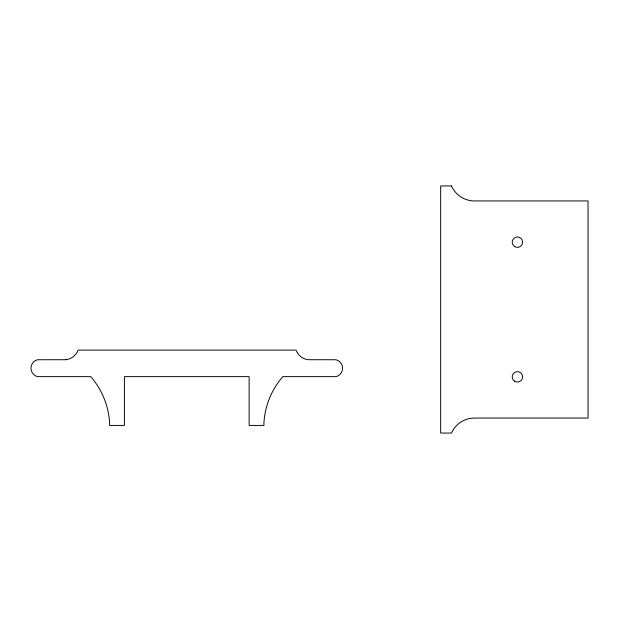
<?xml version="1.0" encoding="UTF-8"?>
<svg xmlns="http://www.w3.org/2000/svg" width="619" height="619" viewBox="0 0 619 619"><rect width="100%" height="100%" fill="white"/><g stroke="black" fill="none" stroke-linecap="round" stroke-linejoin="round"><path stroke-width="0.93" d="M65.916 359.716L37.45 359.755A8.736 8.736 0 0 0 37.45 376.638L90.73 376.638A77.367 77.367 0 0 1 109.617 422.684L109.617 425.431L124.419 425.431L124.419 376.638L249.132 376.638L249.132 425.431L263.934 425.431L263.934 422.684A77.367 77.367 0 0 1 282.821 376.638L336.102 376.638A8.736 8.736 0 0 0 336.102 359.755L308.208 359.716A14.91 14.91 0 0 1 296.029 350.106L78.095 350.106A14.91 14.91 0 0 1 65.916 359.716M451.491 185.948L440.666 185.948L440.666 433.052L451.491 433.052A25.155 25.155 0 0 1 474.626 418.057L588.05 418.057L588.05 200.943L474.471 200.943A25.108 25.108 0 0 1 451.491 185.948M514.807 246.679A5.207 5.207 0 0 0 522.622 242.168A5.207 5.207 0 0 0 514.807 237.657A5.207 5.207 0 0 0 514.807 246.679M514.807 381.343A5.207 5.207 0 0 0 522.622 376.832A5.207 5.207 0 0 0 514.807 372.321A5.207 5.207 0 0 0 514.807 381.343"/></g></svg>
